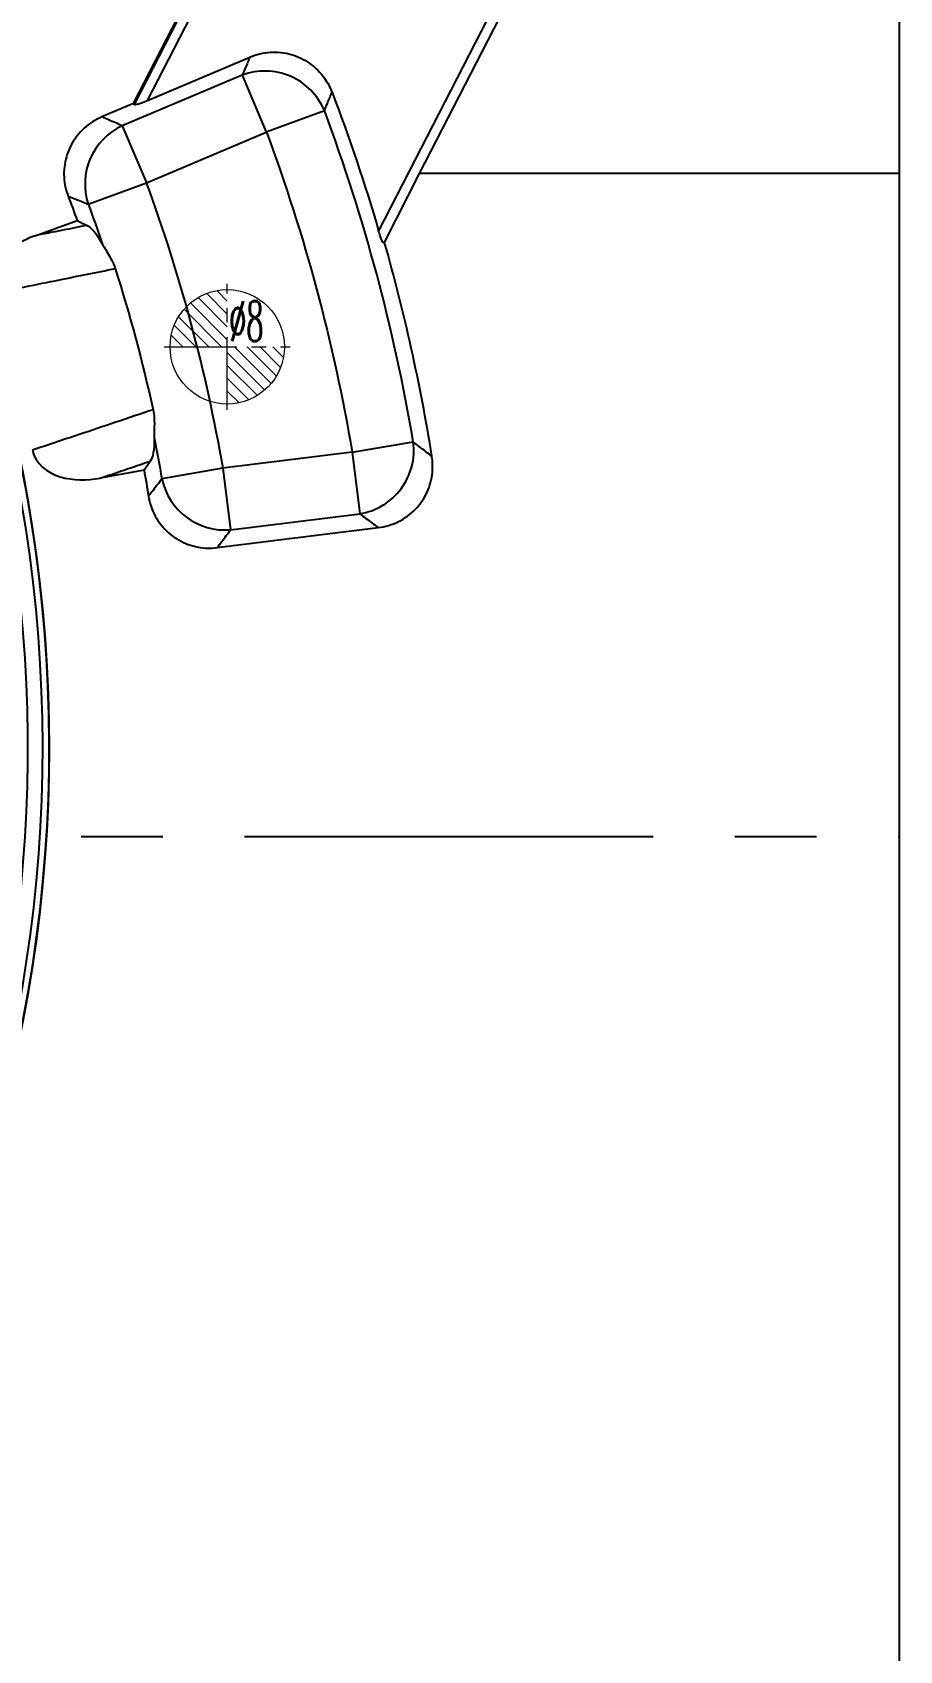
# Model space of a CAD drawing. Header units: millimetres. Extents: x 2595 to 3308, y 1499 to 1823.
# Drawn here: x 3247.4 to 3308, y 1606.3 to 1719.5 of the extents above; entities that cross this region are included whole.
import ezdxf
from ezdxf.enums import TextEntityAlignment as Align
from ezdxf.lldxf.tags import DXFTag

# ---------------------------------------------------------------- set-up
doc = ezdxf.new("R2010")
doc.units = ezdxf.units.MM
doc.linetypes.add('CENTER', pattern=[2, 1.25, -0.25, 0.25, -0.25])
doc.layers.add('5', color=7, linetype='Continuous', true_color=0xffffff)
doc.layers.add('epin', color=13, linetype='Continuous', lineweight=9)
doc.styles.add('TXT05', font='txt.shx', dxfattribs={"width": 0.5, "bigfont": 'gbcbig.shx'})
tags = doc.linetypes.add('DASHED', pattern=[25.72, 12.86, -12.86]).pattern_tags.tags
tags[6:7] = [DXFTag(74, 4), DXFTag(75, 0), DXFTag(340, '0'), DXFTag(46, 0.0), DXFTag(50, 0.0), DXFTag(44, 0.0), DXFTag(45, 0.0)]
tags[4:5] = [DXFTag(74, 4), DXFTag(75, 0), DXFTag(340, '0'), DXFTag(46, 0.0), DXFTag(50, 0.0), DXFTag(44, 0.0), DXFTag(45, 0.0)]

# ---------------------------------------------------------------- blocks, each defined once
blk = doc.blocks.new('epin_ejp_8')
at = {"layer": 'epin'}
h = blk.add_hatch(dxfattribs=at)
h.set_pattern_fill('_ANSI31', color=123, scale=0.2, angle=90, style=0)
h.set_pattern_definition([(135, (-1273.52655, 1170.3432), (-0.4490128, -0.4490128), [])])
h.paths.add_polyline_path([(0, 4, 0.414214), (-4, 0), (0, 0)])
h.paths.add_polyline_path([(4, 0), (0, 0), (0, -4, 0.414214)])
at = {"layer": 'epin', "color": 1, "linetype": 'CENTER', "ltscale": 4.064}
for p, q in [((0, -4.4), (0, 4.4)), ((-4.4, 0), (4.4, 0))]:
    blk.add_line(p, q, dxfattribs=at)
at = {"layer": 'epin'}
blk.add_circle((0, 0), 4, dxfattribs=at)
at = {"layer": 'epin', "color": 6, "style": 'TXT05', "width": 0.5}
blk.add_text('%%c8', height=2.8, dxfattribs=at).set_placement((1.33, 1.8), align=Align.MIDDLE)

msp = doc.modelspace()

# ---------------------------------------------------------------- linework, layer by layer
at = {"layer": '5', "color": 7, "linetype": 'Continuous'}
for p, q in [((3283.51, 1728.85), (3271.58, 1705.59)), ((3308, 1709.61), (3308, 1729.59)), ((3284.15, 1728.56), (3274.42, 1709.61)), ((3254.45, 1714.49), (3261.04, 1727.33)), ((3261.1, 1727.3), (3254.5, 1714.44)), ((3255.42, 1714.71), (3261.72, 1726.98)), ((3255.42, 1714.71), (3262.58, 1717.74)), ((3262.04, 1716.49), (3253.66, 1712.94)), ((3262.04, 1716.49), (3263.73, 1712.49)), ((3254.45, 1714.49), (3252.24, 1713.56)), ((3254.45, 1714.49), (3254.5, 1714.44)), ((3267.79, 1714), (3263.73, 1712.49)), ((3253.66, 1712.94), (3255.35, 1708.95)), ((3255.35, 1708.95), (3263.73, 1712.49)), ((3274.42, 1709.61), (3271.98, 1704.84)), ((3308, 1709.61), (3274.42, 1709.61)), ((3308, 1529.49), (3308, 1709.61)), ((3251.28, 1707.46), (3255.35, 1708.95)), ((3247.56, 1705.25), (3250.51, 1706.31)), ((3269.73, 1690.12), (3274, 1690.84)), ((3269.73, 1690.12), (3260.7, 1689)), ((3269.73, 1690.12), (3270.26, 1685.82)), ((3255.18, 1688.86), (3252.11, 1688.31)), ((3260.7, 1689), (3256.43, 1688.26)), ((3260.7, 1689), (3261.23, 1684.7)), ((3261.23, 1684.7), (3270.26, 1685.82)), ((3260.3, 1683.45), (3271.56, 1684.85))]:
    msp.add_line(p, q, dxfattribs=at)
at = {"layer": '5', "color": 1, "linetype": 'CENTER', "ltscale": 22.850574}
msp.add_line((2988, 1663.26), (3308, 1663.26), dxfattribs=at)
at = {"layer": '5', "color": 7, "linetype": 'Continuous', "extrusion": (0, 0, -1)}
for centre, radius, start, end in [((-3148, 1669.49), 100.07, 313.9583, 233.1775), ((-3148, 1669.49), 99.04, 101.06, 232.8988), ((-3147.98, 1669.49), 128.77, 159.1628, 163.7152), ((-3147.98, 1669.49), 123.49, 159.6179, 170.3821), ((-3147.98, 1669.49), 108.94, 159.2782, 160.2448), ((-3147.98, 1669.49), 110.06, 159.8192, 161.3393), ((-3147.98, 1669.49), 110.06, 168.6607, 170.1808), ((-3147.98, 1669.49), 108.94, 169.7552, 170.7218)]:
    msp.add_arc(centre, radius, start, end, dxfattribs=at)
at = {"layer": '5', "color": 7, "linetype": 'DASHED'}
for start, end in [(306.6266, 226.1832), (306.6258, 226.1971)]:
    msp.add_arc((3148, 1669.49), 100.57, start, end, dxfattribs=at)
at = {"layer": '5', "color": 7, "linetype": 'Continuous'}
for centre, radius, start, end in [((3148, 1669.49), 100.55, 306.6364, 233.3636), ((3147.98, 1669.49), 127.82, 9.6179, 20.3821), ((3147.98, 1669.49), 114.4, 9.8192, 20.1808), ((3147.98, 1669.49), 128.94, 9.0787, 15.9139)]:
    msp.add_arc(centre, radius, start, end, dxfattribs=at)
for centre, major_axis, ratio, start_param, end_param in [((3263.73, 1712.49), (4.04, -1.74), 0.968977, 0.779052, 2.36254), ((3255.51, 1714.88), (1.01, 0.44), 0.111089, 3.180014, 4.576278), ((3255.35, 1708.95), (1.75, 4.04), 0.971583, 0.823637, 2.317956), ((3269.73, 1690.12), (-2.63, -3.53), 0.968977, 0.779052, 2.36254), ((3260.7, 1689), (-3.53, 2.62), 0.971583, 0.823637, 2.317956)]:
    msp.add_ellipse(centre, major_axis=major_axis, ratio=ratio, start_param=start_param, end_param=end_param, dxfattribs=at)
for points, knots in [([(3262.58, 1717.74), (3262.47, 1717.49), (3262.37, 1717.23), (3262.19, 1716.81), (3262.12, 1716.65), (3262.04, 1716.49)], [0, 0, 0, 0, 0.607078, 0.607078, 1, 1, 1, 1]), ([(3262.58, 1717.74), (3263.03, 1717.93), (3263.52, 1718.05), (3264.5, 1718.11), (3265, 1718.06), (3265.94, 1717.79), (3266.38, 1717.58), (3267.16, 1717.02), (3267.51, 1716.67), (3267.79, 1716.28), (3268.01, 1715.98), (3268.19, 1715.64), (3268.32, 1715.29)], [0, 0, 0, 0, 0.211744, 0.211744, 0.423761, 0.423761, 0.632048, 0.632048, 0.838557, 0.838557, 0.838557, 1, 1, 1, 1]), ([(3267.79, 1714), (3267.86, 1714.17), (3267.93, 1714.34), (3268.11, 1714.77), (3268.21, 1715.03), (3268.32, 1715.29)], [0, 0, 0, 0, 0.392925, 0.392925, 1, 1, 1, 1]), ([(3252.24, 1713.56), (3251.79, 1713.37), (3251.36, 1713.1), (3250.64, 1712.44), (3250.33, 1712.05), (3249.87, 1711.19), (3249.71, 1710.72), (3249.56, 1709.77), (3249.57, 1709.28), (3249.65, 1708.81), (3249.7, 1708.55), (3249.78, 1708.28), (3249.87, 1708.03)], [0, 0, 0, 0, 0.221652, 0.221652, 0.443557, 0.443557, 0.662044, 0.662044, 0.879231, 0.879231, 0.879231, 1, 1, 1, 1]), ([(3253.66, 1712.94), (3253.51, 1713.01), (3253.36, 1713.08), (3252.88, 1713.28), (3252.56, 1713.42), (3252.24, 1713.56)], [0, 0, 0, 0, 0.323376, 0.323376, 1, 1, 1, 1]), ([(3249.87, 1708.03), (3250.19, 1707.9), (3250.51, 1707.77), (3250.98, 1707.58), (3251.13, 1707.52), (3251.28, 1707.46)], [0, 0, 0, 0, 0.676621, 0.676621, 1, 1, 1, 1]), ([(3247.56, 1705.25), (3246.68, 1704.93), (3245.85, 1704.46), (3244.57, 1703.09), (3244.15, 1702.1), (3244.44, 1701.2)], [0, 0, 0, 0, 0.5, 0.5, 1, 1, 1, 1]), ([(3251.2, 1705.98), (3250.35, 1705.81), (3249.5, 1705.64), (3248.29, 1705.4), (3247.93, 1705.33), (3247.56, 1705.25)], [0, 0, 0, 0, 0.700186, 0.700186, 1, 1, 1, 1]), ([(3271.94, 1704.77), (3271.94, 1704.77), (3271.93, 1704.76), (3271.92, 1704.76), (3271.91, 1704.76), (3271.88, 1704.79), (3271.87, 1704.81), (3271.83, 1704.88), (3271.81, 1704.93), (3271.75, 1705.06), (3271.72, 1705.15), (3271.65, 1705.35), (3271.61, 1705.47), (3271.58, 1705.59)], [0, 0, 0, 0, 0.05817, 0.05817, 0.18759, 0.18759, 0.309943, 0.309943, 0.47519, 0.47519, 0.708647, 0.708647, 1, 1, 1, 1]), ([(3252.25, 1704.7), (3252.4, 1704.44), (3252.59, 1704.15), (3252.87, 1703.66), (3252.96, 1703.48), (3253.09, 1703.19), (3253.13, 1703.08), (3253.17, 1702.96)], [0, 0, 0, 0, 0.569755, 0.569755, 0.84315, 0.84315, 1, 1, 1, 1]), ([(3244.44, 1701.2), (3246.05, 1701.52), (3247.66, 1701.85), (3250.57, 1702.44), (3251.87, 1702.7), (3253.17, 1702.96)], [0, 0, 0, 0, 0.5522, 0.5522, 1, 1, 1, 1]), ([(3255.81, 1693.09), (3254.07, 1692.51), (3252.33, 1691.92), (3249.52, 1690.98), (3248.45, 1690.62), (3247.38, 1690.26)], [0, 0, 0, 0, 0.619614, 0.619614, 1, 1, 1, 1]), ([(3255.81, 1693.09), (3255.86, 1692.9), (3255.88, 1692.71), (3255.91, 1692.24), (3255.9, 1691.98), (3255.89, 1691.52), (3255.89, 1691.32), (3255.89, 1691.13)], [0, 0, 0, 0, 0.256166, 0.256166, 0.648658, 0.648658, 1, 1, 1, 1]), ([(3275.3, 1689.83), (3275.01, 1690.06), (3274.72, 1690.28), (3274.29, 1690.62), (3274.14, 1690.73), (3274, 1690.84)], [0, 0, 0, 0, 0.668808, 0.668808, 1, 1, 1, 1]), ([(3247.38, 1690.26), (3247.57, 1689.33), (3248.43, 1688.68), (3250.22, 1688.13), (3251.18, 1688.14), (3252.11, 1688.31)], [0, 0, 0, 0, 0.5, 0.5, 1, 1, 1, 1]), ([(3252.11, 1688.31), (3252.46, 1688.43), (3252.81, 1688.54), (3253.98, 1688.94), (3254.8, 1689.22), (3255.62, 1689.5)], [0, 0, 0, 0, 0.299814, 0.299814, 1, 1, 1, 1]), ([(3271.56, 1684.85), (3272.04, 1684.91), (3272.53, 1685.05), (3273.4, 1685.49), (3273.81, 1685.78), (3274.49, 1686.48), (3274.77, 1686.89), (3275.17, 1687.76), (3275.29, 1688.24), (3275.34, 1688.71), (3275.37, 1689.08), (3275.36, 1689.46), (3275.3, 1689.83)], [0, 0, 0, 0, 0.21193, 0.21193, 0.424133, 0.424133, 0.632612, 0.632612, 0.839323, 0.839323, 0.839323, 1, 1, 1, 1]), ([(3256.43, 1688.26), (3256.33, 1688.13), (3256.23, 1688), (3255.92, 1687.59), (3255.7, 1687.32), (3255.49, 1687.05)], [0, 0, 0, 0, 0.323379, 0.323379, 1, 1, 1, 1]), ([(3255.49, 1687.05), (3255.57, 1686.57), (3255.73, 1686.09), (3256.2, 1685.23), (3256.51, 1684.84), (3257.23, 1684.19), (3257.65, 1683.93), (3258.54, 1683.56), (3259.02, 1683.45), (3259.5, 1683.42), (3259.77, 1683.41), (3260.04, 1683.42), (3260.3, 1683.45)], [0, 0, 0, 0, 0.221652, 0.221652, 0.443556, 0.443556, 0.66204, 0.66204, 0.879228, 0.879228, 0.879228, 1, 1, 1, 1]), ([(3270.26, 1685.82), (3270.41, 1685.71), (3270.55, 1685.6), (3270.98, 1685.28), (3271.27, 1685.06), (3271.56, 1684.85)], [0, 0, 0, 0, 0.331188, 0.331188, 1, 1, 1, 1]), ([(3260.3, 1683.45), (3260.51, 1683.73), (3260.72, 1684.01), (3261.03, 1684.43), (3261.13, 1684.56), (3261.23, 1684.7)], [0, 0, 0, 0, 0.676624, 0.676624, 1, 1, 1, 1])]:
    msp.add_open_spline(points, degree=3, knots=knots, dxfattribs=at)
for points in [[(3250.51, 1706.31), (3250.74, 1706.2), (3250.97, 1706.09), (3251.2, 1705.98)], [(3251.2, 1705.98), (3251.47, 1705.85), (3251.83, 1705.48), (3252.25, 1704.7)], [(3271.94, 1704.77), (3271.95, 1704.8), (3271.96, 1704.82), (3271.98, 1704.84)], [(3253.17, 1702.96), (3254.2, 1699.71), (3255.09, 1696.42), (3255.81, 1693.09)], [(3255.89, 1691.13), (3255.91, 1690.24), (3255.79, 1689.74), (3255.62, 1689.5)], [(3255.62, 1689.5), (3255.47, 1689.28), (3255.33, 1689.07), (3255.18, 1688.86)]]:
    msp.add_open_spline(points, degree=3, dxfattribs=at)

# ---------------------------------------------------------------- block references
at = {"layer": 'epin'}
msp.add_blockref('epin_ejp_8', (3261, 1697.49), dxfattribs=at)

doc.saveas('drawing.dxf')
